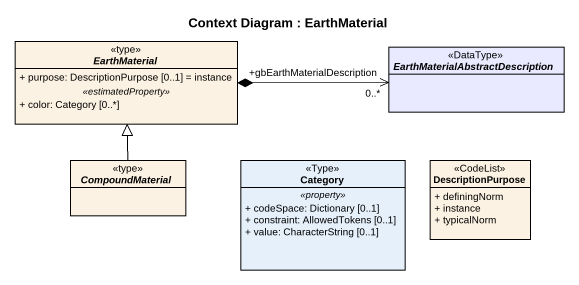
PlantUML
@startuml
title Context Diagram : EarthMaterial
hide circle
hide empty members
skinparam classAttributeIconSize 0
abstract class EarthMaterial <<type>> #FCF2E3 {
  + purpose: DescriptionPurpose [0..1] = instance
  .. <<estimatedProperty>> ..
  + color: Category [0..*]
}
abstract class "EarthMaterialAbstractDescription" as EarthMaterialAbstractDescrip <<DataType>> #E9E9FF
abstract class CompoundMaterial <<type>> #FCF2E3
class Category <<Type>> {
  .. <<property>> ..
  + codeSpace: Dictionary [0..1]
  + constraint: AllowedTokens [0..1]
  + value: CharacterString [0..1]
}
class DescriptionPurpose <<CodeList>> #FCF2E3 {
  + definingNorm
  + instance
  + typicalNorm
}
EarthMaterial *-right-> "+gbEarthMaterialDescription\n0..*" EarthMaterialAbstractDescrip
CompoundMaterial -up-|> EarthMaterial
@enduml
